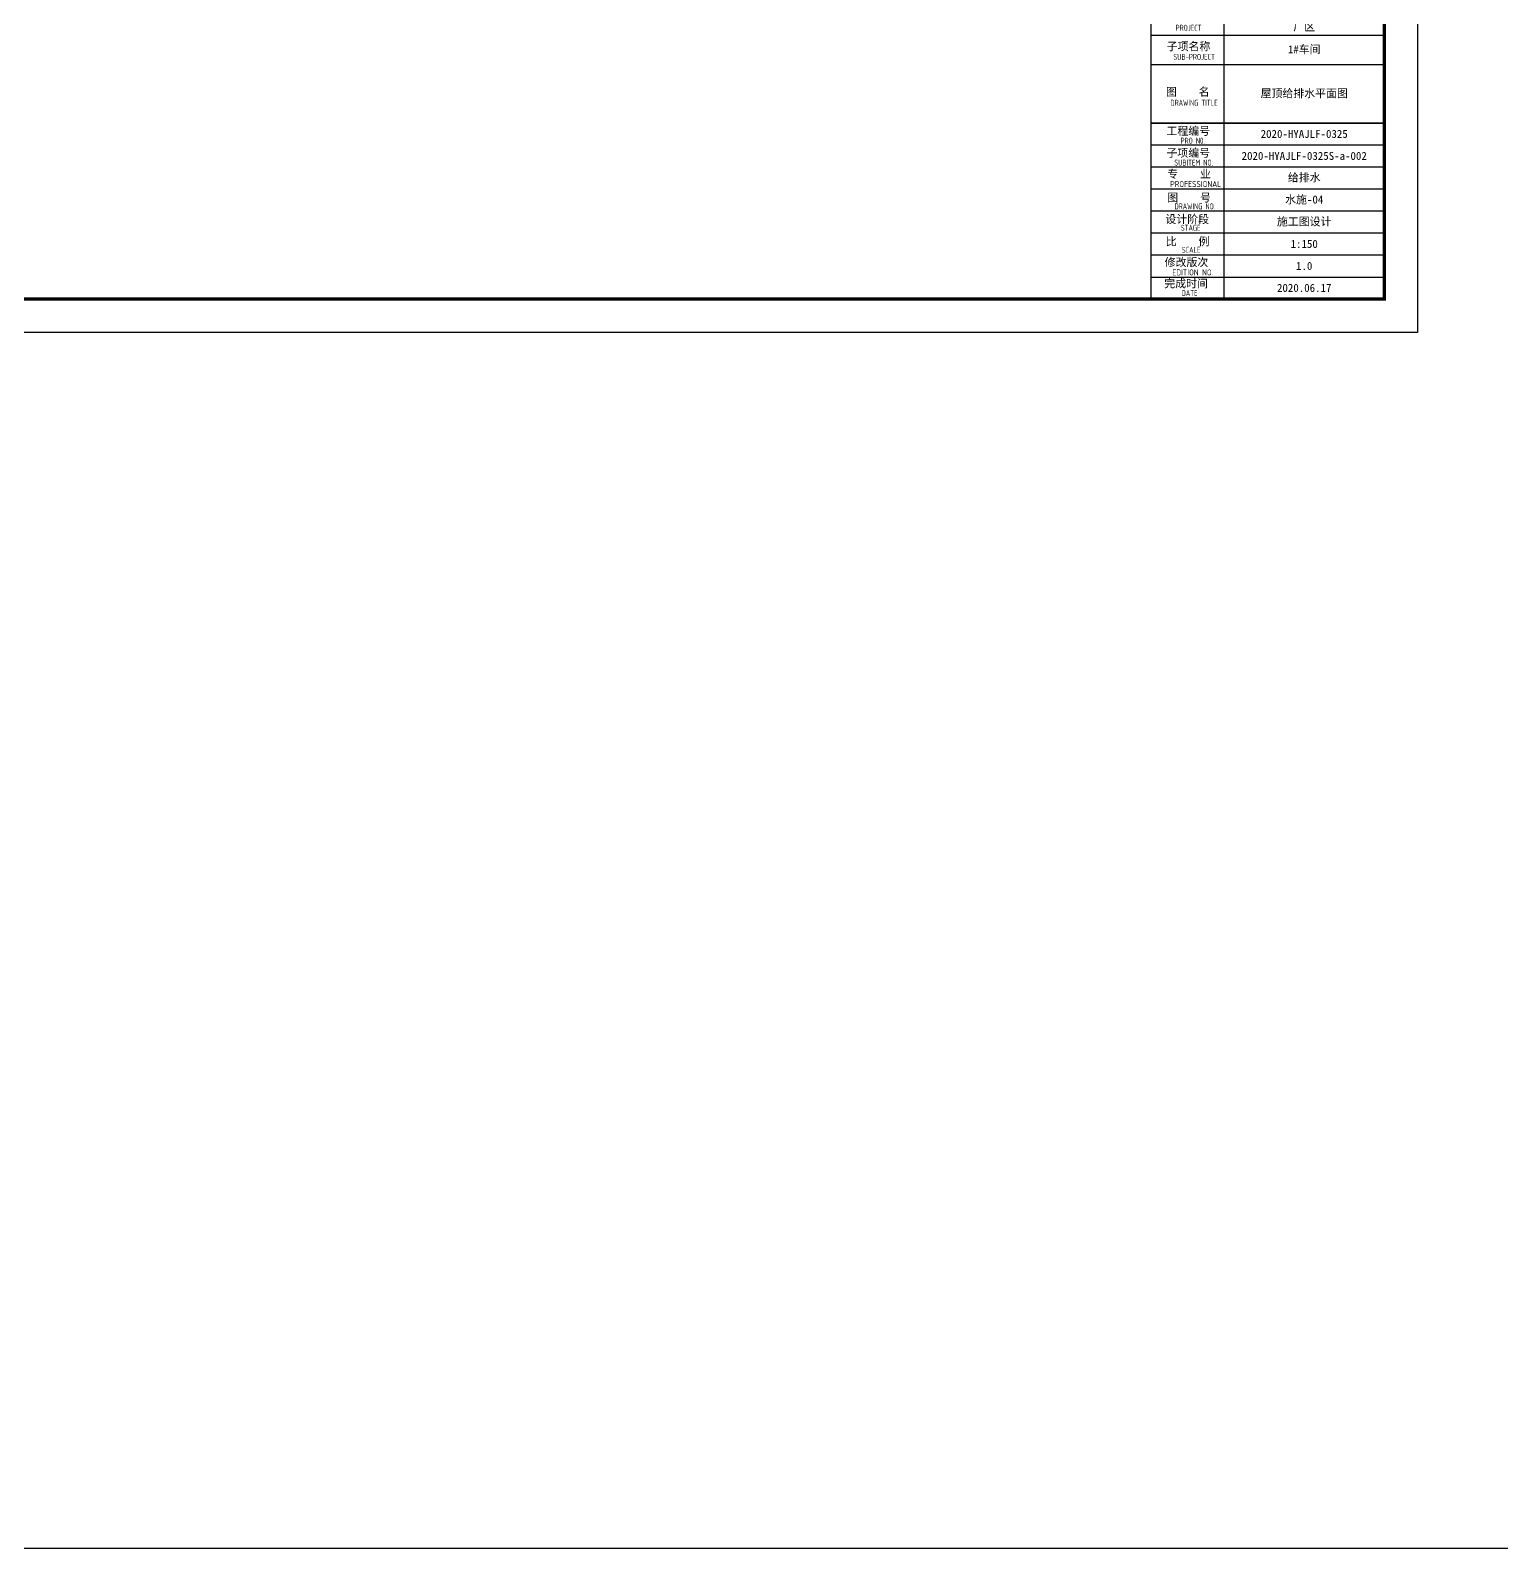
# Model space of a CAD drawing. Extents: x -440213 to 892209, y -122574 to 646408.
# Drawn here: x 46932 to 113123, y 155378 to 223688 of the extents above; entities that cross this region are included whole.
import ezdxf

# ---------------------------------------------------------------- set-up
doc = ezdxf.new("R2010")
doc.units = 0
doc.header["$LTSCALE"] = 1000
doc.header["$MEASUREMENT"] = 0
for name, color, linetype in [('0-建筑立面', 255, 'Continuous'), ('PUB_TITLE', 171, 'Continuous'), ('TK', 4, 'Continuous')]:
    doc.layers.add(name, color=color, linetype=linetype)
doc.styles.add('TSSD_REIN', font='tssdeng.shx', dxfattribs={"width": 0.7, "bigfont": 'tssdchn.shx'})
doc.styles.add('图签宋体', font='', dxfattribs={"height": 300})
doc.styles.get('图签宋体').set_extended_font_data('NSimSun')

# ---------------------------------------------------------------- blocks, each defined once
blk = doc.blocks.new('GeYuanFrame_47761212', base_point=(20.09, 4.53))
at = {"layer": 'PUB_TITLE'}
blk.add_lwpolyline([(803.09, 14.53), (803.09, 111.33)], dxfattribs=at)
at = {"layer": 'TK'}
for p, q in [((781.09, 93.73), (851.09, 93.73)), ((781.09, 84.93), (803.09, 84.93)), ((781.09, 84.93), (851.09, 84.93)), ((781.09, 67.37), (851.09, 67.37)), ((781.09, 67.33), (851.09, 67.33)), ((781.09, 60.77), (851.09, 60.77)), ((781.09, 54.17), (851.09, 54.17)), ((781.09, 47.57), (851.09, 47.57)), ((781.09, 40.97), (851.09, 40.97)), ((781.09, 34.37), (851.09, 34.37)), ((781.09, 27.77), (851.09, 27.77)), ((781.09, 21.17), (851.09, 21.17)), ((781.09, 14.53), (851.09, 14.53))]:
    blk.add_line(p, q, dxfattribs=at)
blk.add_lwpolyline([(20.09, 4.53), (20.09, 598.53), (861.09, 598.53), (861.09, 4.53)], close=True, dxfattribs=at)
at = {"layer": 'TK', "const_width": 1}
blk.add_lwpolyline([(45.09, 588.53), (851.09, 588.53), (851.09, 14.53), (45.09, 14.53)], close=True, dxfattribs=at)
at = {"layer": 'TK'}
for points, const_width in [([(781.09, 588.53), (781.09, 14.53)], 0.4), ([(781.09, 67.37), (851.09, 67.37)], 0.35)]:
    blk.add_lwpolyline(points, dxfattribs=dict(at, const_width=const_width))
at = {"layer": 'TK', "style": 'TSSD_REIN'}
for s, width, p in [('PROJECT', 0.7, (788.52, 95.02)), ('SUB-PROJECT', 0.7, (787.86, 86.3)), ('DRAWING TITLE', 0.7, (786.97, 72.53)), ('PRO N0.', 0.7, (790.01, 61.15)), ('SUBITEM NO.', 0.7, (788.15, 54.58)), ('PROFESSIONAL', 0.8, (786.88, 48.15)), ('DRAWING NO.', 0.7, (788.19, 41.45)), ('STAGE', 0.7, (790.09, 35.03)), ('SCALE', 0.7, (790.38, 28.42)), ('EDITION NO.', 0.8, (787.53, 21.64)), ('DATE', 0.7, (790.33, 15.45))]:
    blk.add_text(s, height=1.8, dxfattribs=dict(at, width=width)).set_placement(p)
at = {"layer": 'TK', "style": '图签宋体'}
for s, p in [('子项名称', (785.85, 89.14)), ('图    名', (785.63, 75.5)), ('工程编号', (785.77, 63.77)), ('子项编号', (785.77, 57.19)), ('专    业', (786.01, 50.88)), ('图    号', (786.02, 43.77)), ('设计阶段', (785.45, 37.32)), ('比    例', (785.59, 30.63)), ('修改版次', (785.24, 24.41)), ('完成时间', (785.11, 18.02))]:
    blk.add_text(s, height=2.4, dxfattribs=at).set_placement(p)
at = {"layer": 'TK', "char_height": 2.4, "width": 48, "attachment_point": 5, "style": '图签宋体'}
for s, insert in [('安徽锐兰精密工业有限公司新建厂区', (827.09, 98.13)), ('1#车间', (827.09, 89.33)), ('屋顶给排水平面图', (827.09, 76.13)), ('2020-HYAJLF-0325', (827.09, 64.07)), ('2020-HYAJLF-0325S-a-002', (827.09, 57.47)), ('给排水', (827.09, 50.87)), ('水施-04', (827.09, 44.27)), ('施工图设计', (827.09, 37.67)), ('1:150', (827.09, 31.07)), ('1.0', (827.09, 24.47)), ('2020.06.17', (827.09, 17.88))]:
    blk.add_mtext(s, dxfattribs=dict(at, insert=insert))

msp = doc.modelspace()

# ---------------------------------------------------------------- linework, layer by layer
at = {"layer": '0-建筑立面'}
msp.add_lwpolyline([(-131952.3, 646408.2), (246254.4, 646408.2), (246254.4, 155378.1), (-131952.3, 155378.1)], close=True, dxfattribs=at)

# ---------------------------------------------------------------- block references
at = {"layer": '0-建筑立面', "xscale": 150, "yscale": 150, "zscale": 150}
msp.add_blockref('GeYuanFrame_47761212', (-16808.6, 210095.1), dxfattribs=at)

doc.saveas('drawing.dxf')
